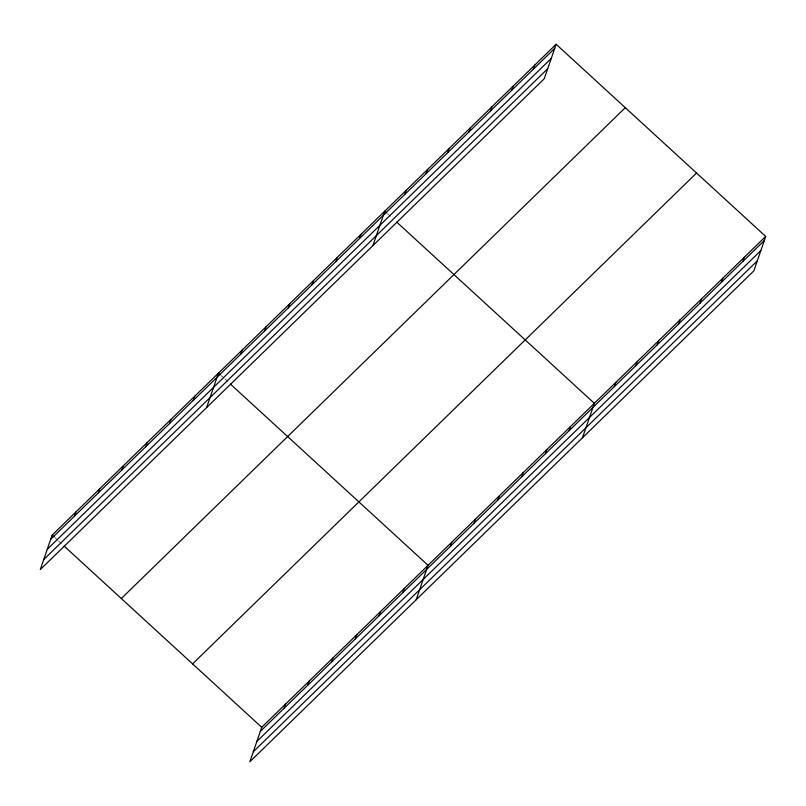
<?xml version="1.0" encoding="UTF-8"?>
<svg xmlns="http://www.w3.org/2000/svg" width="806" height="806" viewBox="0 0 806 806"><rect width="100%" height="100%" fill="white"/><g stroke="black" fill="none" stroke-linecap="round" stroke-linejoin="round"><path stroke-width="0.6" stroke-dasharray="4.03 3.02" d="M387.545 213.691L390.316 216.23M221.237 375.677L223.997 378.205M224.924 379.052L227.695 381.591M54.929 537.652L57.689 540.191M58.616 541.038L61.377 543.576"/><path stroke-width="1.21" d="M556.13 44.27L52.158 535.113L40.3 569.56L544.272 78.706L556.13 44.27L765.7 236.44L753.842 270.887L249.87 761.73L261.728 727.294L765.7 236.44M74.495 516.122L75.915 511.981M98.251 492.98L99.672 488.839M122.008 469.838L123.439 465.697M145.765 446.695L147.196 442.554M169.522 423.553L170.953 419.412M193.289 400.421L194.709 396.28M206.608 407.574L218.466 373.138L220.31 374.83M240.803 354.136L242.223 349.995M264.559 330.994L265.99 326.853M288.316 307.862L289.747 303.721M312.073 284.72L313.504 280.579M335.84 261.577L337.261 257.436M359.597 238.435L361.017 234.294M372.916 245.598L384.774 211.152L386.628 212.844M404.773 194.437L406.194 190.297M426.193 173.572L427.613 169.431M447.612 152.717L449.033 148.576M469.032 131.852L470.452 127.711M284.065 708.293L285.485 704.152M490.451 110.986L491.872 106.845M511.87 90.131L513.291 85.99M307.821 685.15L309.252 681.01M533.28 69.266L534.71 65.125M331.578 662.008L333.009 657.867M355.335 638.876L356.766 634.735M379.102 615.734L380.523 611.593M402.859 592.591L404.28 588.451M416.178 599.755L428.036 565.308L230.456 384.13M450.373 546.307L451.803 542.176M474.13 523.175L475.56 519.034M497.886 500.032L499.317 495.892M521.653 476.89L523.074 472.749M545.41 453.748L546.831 449.607M569.167 430.616L570.588 426.475M582.496 437.769L594.354 403.332L396.764 222.144M614.343 386.608L615.774 382.467M635.763 365.753L637.183 361.612M657.182 344.887L658.603 340.747M678.602 324.022L680.022 319.881M700.021 303.167L701.442 299.026M721.441 282.302L722.861 278.161M742.86 261.446L744.281 257.305M50.738 539.254L554.699 48.41M47.292 549.259L551.264 58.405M43.746 559.555L547.717 68.712M121.313 598.536L625.285 107.682M192.574 663.872L696.545 173.028M260.308 731.435L764.269 240.581M256.862 741.429L760.834 250.585M253.316 751.736L757.287 260.882M52.158 535.113L54.002 536.806M64.148 546.105L261.728 727.294"/></g></svg>
